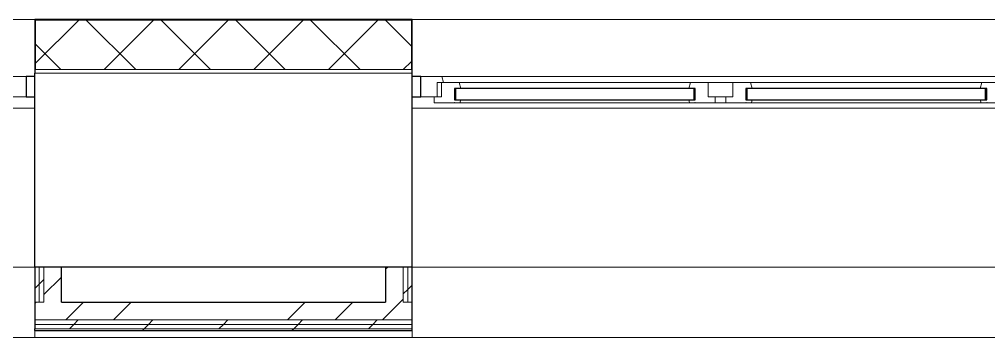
# Model space of a CAD drawing. Header units: millimetres. Extents: x -695119 to 412940, y -249585 to 622758.
# Drawn here: x 22513 to 25263, y 107835 to 108737 of the extents above; entities that cross this region are included whole.
import ezdxf

# ---------------------------------------------------------------- set-up
doc = ezdxf.new("R2010")
doc.units = ezdxf.units.MM
doc.linetypes.add('ADSK_Линия сетки', pattern=[25, 20, -2.5, 0, -2.5])
for name, color, linetype, lineweight in [('_ Окна', 252, 'Continuous', 30), ('Ограждение', 8, 'Continuous', 9), ('Окна', 252, 'Continuous', 9), ('Оси', 252, 'Continuous', 9), ('Стены внутренние', 252, 'Continuous', 18), ('Стены наружные', 252, 'Continuous', 18), ('Стены штриховка', 7, 'Continuous', 9)]:
    doc.layers.add(name, color=color, linetype=linetype, lineweight=lineweight)

# ---------------------------------------------------------------- blocks, each defined once
blk = doc.blocks.new('1 этаж')
at = {"layer": '_ Окна', "color": 251, "lineweight": 18, "true_color": 0x636466}
for p, q in [((-22417.8, 27398.3), (-22477.2, 27398.3)), ((-22417.8, 27340.3), (-22417.8, 27398.3)), ((-21238.4, 27398.3), (-21297.8, 27398.3)), ((-21297.8, 27398.3), (-21297.8, 27340.3)), ((-21233.8, 27381.3), (-21238.4, 27398.3)), ((-21251.8, 27340.3), (-21251.8, 27381.3)), ((-21251.8, 27381.3), (-21239.8, 27381.3)), ((-21239.8, 27381.3), (-21239.8, 27340.3)), ((-21189.4, 27381.3), (-21239.8, 27381.3)), ((-21202.8, 27332.3), (-21202.8, 27364.3)), ((-21202.8, 27364.3), (-21184.8, 27364.3)), ((-21184.8, 27364.3), (-21189.4, 27381.3)), ((-20533.2, 27381.3), (-20537.8, 27364.3)), ((-20537.8, 27364.3), (-20519.8, 27364.3)), ((-20482.8, 27381.3), (-20533.2, 27381.3)), ((-20519.8, 27364.3), (-20519.8, 27332.3)), ((-20482.8, 27340.3), (-20482.8, 27381.3)), ((-20412.8, 27381.3), (-20412.8, 27340.3)), ((-20362.4, 27381.3), (-20412.8, 27381.3)), ((-20375.8, 27332.3), (-20375.8, 27364.3)), ((-20375.8, 27364.3), (-20357.8, 27364.3)), ((-20357.8, 27364.3), (-20362.4, 27381.3)), ((-19706.2, 27381.3), (-19710.8, 27364.3)), ((-19710.8, 27364.3), (-19692.8, 27364.3)), ((-19655.8, 27381.3), (-19706.2, 27381.3)), ((-19692.8, 27364.3), (-19692.8, 27332.3)), ((-22455.8, 27340.3), (-22417.8, 27340.3)), ((-21297.8, 27340.3), (-21259.8, 27340.3)), ((-21239.8, 27340.3), (-21259.8, 27340.3)), ((-21259.8, 27340.3), (-21259.8, 27323.3)), ((-21184.8, 27332.3), (-21202.8, 27332.3)), ((-21187.2, 27323.3), (-21184.8, 27332.3)), ((-20519.8, 27332.3), (-20537.8, 27332.3)), ((-20537.8, 27332.3), (-20535.4, 27323.3)), ((-20462.8, 27340.3), (-20482.8, 27340.3)), ((-20462.8, 27323.3), (-20462.8, 27340.3)), ((-20412.8, 27340.3), (-20432.8, 27340.3)), ((-20432.8, 27340.3), (-20432.8, 27323.3)), ((-20357.8, 27332.3), (-20375.8, 27332.3)), ((-20360.2, 27323.3), (-20357.8, 27332.3)), ((-19692.8, 27332.3), (-19710.8, 27332.3)), ((-19710.8, 27332.3), (-19708.4, 27323.3)), ((-21259.8, 27323.3), (-21203.8, 27323.3)), ((-21203.8, 27323.3), (-21202.8, 27324.3)), ((-21202.8, 27324.3), (-21201.8, 27323.3)), ((-21201.8, 27323.3), (-21187.2, 27323.3)), ((-20535.4, 27323.3), (-20520.8, 27323.3)), ((-20520.8, 27323.3), (-20519.8, 27324.3)), ((-20519.8, 27324.3), (-20518.8, 27323.3)), ((-20518.8, 27323.3), (-20462.8, 27323.3)), ((-20432.8, 27323.3), (-20376.8, 27323.3)), ((-20376.8, 27323.3), (-20375.8, 27324.3)), ((-20375.8, 27324.3), (-20374.8, 27323.3)), ((-20374.8, 27323.3), (-20360.2, 27323.3)), ((-19708.4, 27323.3), (-19693.8, 27323.3)), ((-19693.8, 27323.3), (-19692.8, 27324.3)), ((-19692.8, 27324.3), (-19691.8, 27323.3)), ((-19691.8, 27323.3), (-19635.8, 27323.3))]:
    blk.add_line(p, q, dxfattribs=at)
at = {"layer": '_ Окна', "color": 251, "true_color": 0x636466}
for p, q in [((-22392.8, 27398.3), (-22417.8, 27398.3)), ((-22417.8, 27398.3), (-22417.8, 27340.3)), ((-21297.8, 27398.3), (-21322.8, 27398.3)), ((-21297.8, 27340.3), (-21297.8, 27398.3)), ((-21199.8, 27364.3), (-21202.8, 27364.3)), ((-21202.8, 27364.3), (-21202.8, 27332.3)), ((-20522.8, 27364.3), (-21199.8, 27364.3)), ((-21199.8, 27364.3), (-21199.8, 27332.3)), ((-21199.8, 27332.3), (-21199.8, 27364.3)), ((-20522.8, 27332.3), (-20522.8, 27364.3)), ((-20522.8, 27364.3), (-20522.8, 27332.3)), ((-20519.8, 27364.3), (-20522.8, 27364.3)), ((-20519.8, 27332.3), (-20519.8, 27364.3)), ((-20372.8, 27364.3), (-20375.8, 27364.3)), ((-20375.8, 27364.3), (-20375.8, 27332.3)), ((-19695.8, 27364.3), (-20372.8, 27364.3)), ((-20372.8, 27364.3), (-20372.8, 27332.3)), ((-20372.8, 27332.3), (-20372.8, 27364.3)), ((-19695.8, 27332.3), (-19695.8, 27364.3)), ((-19695.8, 27364.3), (-19695.8, 27332.3)), ((-19692.8, 27364.3), (-19695.8, 27364.3)), ((-19692.8, 27332.3), (-19692.8, 27364.3)), ((-22417.8, 27340.3), (-22392.8, 27340.3)), ((-21322.8, 27340.3), (-21297.8, 27340.3)), ((-21202.8, 27332.3), (-21199.8, 27332.3)), ((-21199.8, 27332.3), (-20522.8, 27332.3)), ((-20522.8, 27332.3), (-20519.8, 27332.3)), ((-20375.8, 27332.3), (-20372.8, 27332.3)), ((-20372.8, 27332.3), (-19695.8, 27332.3)), ((-19695.8, 27332.3), (-19692.8, 27332.3))]:
    blk.add_line(p, q, dxfattribs=at)
at = {"layer": 'Ограждение', "color": 251, "true_color": 0x636466}
for p, q in [((-22392.8, 27308.3), (-24142.8, 27308.3)), ((-19572.8, 27308.3), (-21322.8, 27308.3)), ((-22392.8, 26858.3), (-24142.8, 26858.3)), ((-19572.8, 26858.3), (-21322.8, 26858.3)), ((-22392.8, 26678.3), (-22392.8, 26658.3)), ((-21322.8, 26658.3), (-21322.8, 26678.3)), ((-11052.8, 26658.3), (-25252.8, 26658.3)), ((-22392.8, 26658.3), (-24142.8, 26658.3)), ((-19572.8, 26658.3), (-21322.8, 26658.3))]:
    blk.add_line(p, q, dxfattribs=at)
at = {"layer": 'Окна', "color": 251, "true_color": 0x636466}
for p, q in [((-19657.2, 27398.3), (-21238.4, 27398.3)), ((-20533.2, 27381.3), (-21189.4, 27381.3)), ((-20482.8, 27381.3), (-20412.8, 27381.3)), ((-19706.2, 27381.3), (-20362.4, 27381.3)), ((-20462.8, 27340.3), (-20432.8, 27340.3)), ((-21203.8, 27323.3), (-21201.8, 27323.3)), ((-21187.2, 27323.3), (-20535.4, 27323.3)), ((-20520.8, 27323.3), (-20518.8, 27323.3)), ((-20432.8, 27323.3), (-20462.8, 27323.3)), ((-20376.8, 27323.3), (-20374.8, 27323.3)), ((-20360.2, 27323.3), (-19708.4, 27323.3)), ((-19693.8, 27323.3), (-19691.8, 27323.3))]:
    blk.add_line(p, q, dxfattribs=at)
at = {"layer": 'Оси', "color": 251, "linetype": 'ADSK_Линия сетки', "ltscale": 100, "true_color": 0x636466}
blk.add_line((-807.8, 26858.3), (-72530.1, 26858.3), dxfattribs=at)
at = {"layer": 'Стены внутренние', "color": 251, "true_color": 0x636466}
for p, q in [((-24142.8, 27560.3), (-22392.8, 27560.3)), ((-21322.8, 27560.3), (-19572.8, 27560.3)), ((-21322.8, 27408.3), (-22392.8, 27408.3))]:
    blk.add_line(p, q, dxfattribs=at)
at = {"layer": 'Стены внутренние', "color": 251, "lineweight": 30, "true_color": 0x636466}
for p, q in [((-21322.8, 27560.3), (-22392.8, 27560.3)), ((-22392.8, 27560.3), (-22392.8, 27418.3)), ((-21322.8, 27418.3), (-21322.8, 27560.3)), ((-22392.8, 26858.3), (-22392.8, 27408.3)), ((-21322.8, 26858.3), (-21322.8, 27408.3)), ((-21397.8, 26858.3), (-22317.8, 26858.3))]:
    blk.add_line(p, q, dxfattribs=at)
at = {"layer": 'Стены внутренние', "color": 251, "linetype": 'Continuous', "lineweight": 9, "true_color": 0x636466}
for p, q in [((-22390.8, 27436), (-22268.5, 27558.3)), ((-22106.9, 27418.3), (-22246.9, 27558.3)), ((-22196.4, 27418.3), (-22056.4, 27558.3)), ((-22193.1, 27560.3), (-22194.3, 27558.3)), ((-21894.7, 27418.3), (-22034.7, 27558.3)), ((-21984.3, 27418.3), (-21844.3, 27558.3)), ((-21958.5, 27560.3), (-21959.6, 27558.3)), ((-21682.6, 27418.3), (-21822.6, 27558.3)), ((-21772.1, 27418.3), (-21632.1, 27558.3)), ((-21470.5, 27418.3), (-21610.5, 27558.3)), ((-21560, 27418.3), (-21420, 27558.3)), ((-21515.2, 27558.3), (-21516.3, 27560.3)), ((-21324.8, 27484.7), (-21398.3, 27558.3)), ((-22319, 27418.3), (-22390.8, 27490.1)), ((-21347.9, 27418.3), (-21324.8, 27441.3))]:
    blk.add_line(p, q, dxfattribs=at)
at = {"layer": 'Стены наружные', "color": 251, "lineweight": 30, "true_color": 0x636466}
for p, q in [((-22392.8, 27418.3), (-22392.8, 27408.3)), ((-21322.8, 27408.3), (-21322.8, 27418.3)), ((-22392.8, 26858.3), (-22392.8, 26683.3)), ((-22317.8, 26858.3), (-22392.8, 26858.3)), ((-22317.8, 26758.3), (-22317.8, 26858.3)), ((-21397.8, 26858.3), (-21397.8, 26758.3)), ((-21322.8, 26858.3), (-21397.8, 26858.3)), ((-21322.8, 26683.3), (-21322.8, 26858.3)), ((-22317.8, 26758.3), (-21397.8, 26758.3)), ((-22392.8, 26678.3), (-22392.8, 26683.3)), ((-22392.8, 26678.3), (-21322.8, 26678.3)), ((-21322.8, 26678.3), (-21322.8, 26683.3))]:
    blk.add_line(p, q, dxfattribs=at)
at = {"layer": 'Стены наружные', "color": 251, "linetype": 'Continuous', "lineweight": 9, "true_color": 0x636466}
for p, q in [((-21397.8, 26851.8), (-21391.3, 26858.3)), ((-22392.8, 26797.6), (-22380.3, 26810.1)), ((-22380.3, 26810.1), (-22367.8, 26822.6)), ((-22367.8, 26780), (-22317.8, 26830)), ((-21347.8, 26781.9), (-21335.3, 26794.4)), ((-21335.3, 26794.4), (-21322.8, 26806.9)), ((-22392.8, 26755), (-22389.6, 26758.3)), ((-22304.6, 26708.3), (-22254.6, 26758.3)), ((-22169.7, 26708.3), (-22119.7, 26758.3)), ((-21676.2, 26708.3), (-21626.2, 26758.3)), ((-21541.3, 26708.3), (-21491.3, 26758.3)), ((-21406.4, 26708.3), (-21356.4, 26758.3)), ((-21356.4, 26758.3), (-21347.8, 26766.8)), ((-22282.5, 26695.8), (-22270, 26708.3)), ((-22070.4, 26695.8), (-22057.9, 26708.3)), ((-21858.2, 26695.8), (-21845.7, 26708.3)), ((-21646.1, 26695.8), (-21633.6, 26708.3)), ((-21434, 26695.8), (-21421.5, 26708.3)), ((-22295, 26683.3), (-22282.5, 26695.8)), ((-22087.9, 26678.3), (-22082.9, 26683.3)), ((-22082.9, 26683.3), (-22070.4, 26695.8)), ((-21870.7, 26683.3), (-21858.2, 26695.8)), ((-21663.6, 26678.3), (-21658.6, 26683.3)), ((-21658.6, 26683.3), (-21646.1, 26695.8)), ((-21446.5, 26683.3), (-21434, 26695.8))]:
    blk.add_line(p, q, dxfattribs=at)
at = {"layer": 'Стены штриховка', "color": 251, "true_color": 0x636466}
for p, q in [((-22390.8, 27418.3), (-22390.8, 27558.3)), ((-22390.8, 27558.3), (-21324.8, 27558.3)), ((-21324.8, 27558.3), (-21324.8, 27418.3)), ((-22392.8, 27418.3), (-21322.8, 27418.3)), ((-22380.3, 26858.3), (-22380.3, 26758.3)), ((-22367.8, 26858.3), (-22367.8, 26758.3)), ((-21347.8, 26858.3), (-21347.8, 26758.3)), ((-21335.3, 26858.3), (-21335.3, 26758.3)), ((-22392.8, 26758.3), (-22367.8, 26758.3)), ((-21347.8, 26758.3), (-21322.8, 26758.3)), ((-21322.8, 26708.3), (-22392.8, 26708.3)), ((-21322.8, 26695.8), (-22392.8, 26695.8)), ((-21322.8, 26683.3), (-22392.8, 26683.3)), ((-22392.8, 26683.3), (-21322.8, 26683.3))]:
    blk.add_line(p, q, dxfattribs=at)

msp = doc.modelspace()

# ---------------------------------------------------------------- block references
msp.add_blockref('1 этаж', (44950.089, 81176.937))

doc.saveas('drawing.dxf')
